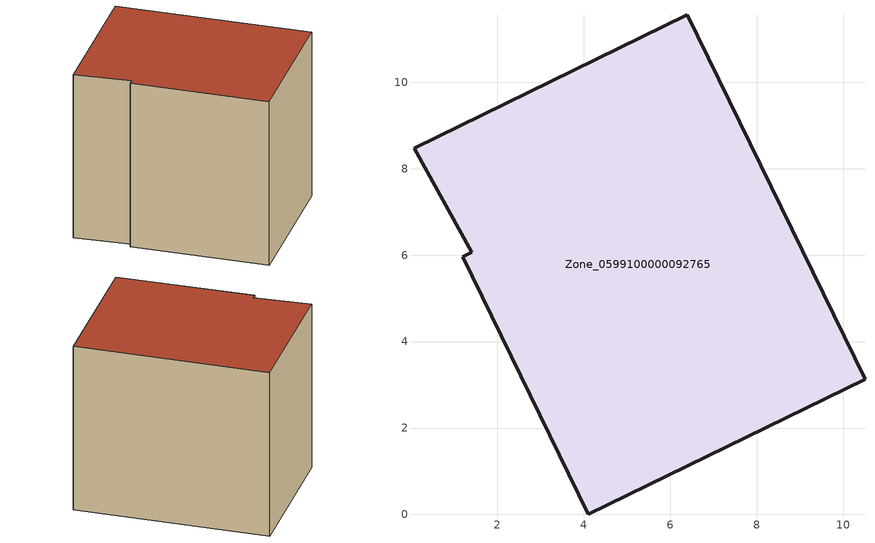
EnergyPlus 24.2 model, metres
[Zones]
Zone_0599100000092765
 floor ground (C_G): 0.08,8.48 6.4,11.57 10.51,3.13 4.11,0 1.2,5.97 1.4,6.06 z0
 wall outside (C_F): 10.51,3.13 6.4,11.57 0.08,8.48 1.4,6.06 1.2,5.97 4.11,0 10.51,3.13 z0:8.46
 roof outside (C_R): 6.4,11.57 0.08,8.48 1.4,6.06 1.2,5.97 4.11,0 10.51,3.13 z8.46
[BUILDING]
Pand.0599100000092765: North Axis=0; Terrain=City; Loads Convergence Tolerance Value=0.04; Temperature Convergence Tolerance Value=0.4; Solar Distribution=FullExterior; Maximum Number of Warmup Days=25; Minimum Number of Warmup Days=1
[Site:Location]
Rotterdam.The.Hague.AP_ZH_NLD Design_Conditions: Latitude=51.96; Longitude=4.45; Time Zone=1; Elevation=-4.5
[SITE:GROUNDTEMPERATURE:BUILDINGSURFACE]
18, 18, 18, 18, 18, 18, 18, 18, 18, 18, 18, 18
[MATERIAL] Thermal Absorptance=0.9; Solar Absorptance=0.7; Visible Absorptance=0.7
Name | Roughness | Thickness | Conductivity | Density | Specific Heat
G.TC.1965-1974 | MediumSmooth | 0.15 | 0.882353 | 540 | 1210
F.TC.1965-1974 | Rough | 0.3 | 0.697674 | 1920 | 840
R.TC.1965-1974 | MediumRough | 0.2 | 0.232558 | 1500 | 1000
[CONSTRUCTION]
C_G: G.TC.1965-1974
C_F: F.TC.1965-1974
C_R: R.TC.1965-1974
[ZONE]
Zone_0599100000092765: Type=1; Multiplier=1; Ceiling Height=Autocalculate; Volume=Autocalculate; Floor Area=autocalculate; Part of Total Floor Area=Yes
[ZONEINFILTRATION:DESIGNFLOWRATE]
Infil_Zone_0599100000092765: Zone or ZoneList or Space or SpaceList=Zone_0599100000092765; Schedule=AlwaysOn; Design Flow Rate Calculation Method=Flow/Area; Flow Rate per Floor Area=0.003; Constant Term Coefficient=1; Temperature Term Coefficient=0; Velocity Term Coefficient=0; Velocity Squared Term Coefficient=0
[HVACTEMPLATE:ZONE:IDEALLOADSAIRSYSTEM]
Zone_0599100000092765: Maximum Heating Supply Air Temperature=50; Minimum Cooling Supply Air Temperature=13; Maximum Heating Supply Air Humidity Ratio=0.0156; Minimum Cooling Supply Air Humidity Ratio=0.0077; Heating Limit=NoLimit; Cooling Limit=NoLimit; Dehumidification Control Type=ConstantSensibleHeatRatio; Cooling Sensible Heat Ratio=0.7; Dehumidification Setpoint=60; Humidification Control Type=None; Humidification Setpoint=30; Outdoor Air Method=None; Outdoor Air Flow Rate per Person=0.00944; Outdoor Air Flow Rate per Zone Floor Area=0; Outdoor Air Flow Rate per Zone=0; Demand Controlled Ventilation Type=None; Outdoor Air Economizer Type=NoEconomizer; Heat Recovery Type=None; Sensible Heat Recovery Effectiveness=0.7; Latent Heat Recovery Effectiveness=0.65
[ZONECONTROL:THERMOSTAT]
ThermostatControl_Zone_0599100000092765: Zone or ZoneList=Zone_0599100000092765; Control Type Schedule=DualSetpointControlType; Control 1=Thermostat_Zone_0599100000092765; Temperature Difference Between Cutout And Setpoint=0
[THERMOSTATSETPOINT:DUALSETPOINT]
Thermostat_Zone_0599100000092765: Heating Setpoint Temperature Schedule=HeatingSetpoint_Zone_0599100000092765; Cooling Setpoint Temperature Schedule=CoolingSetpoint_Zone_0599100000092765
[SCHEDULE:COMPACT]
HeatingSetpoint_Zone_0599100000092765: Through: 12/31, For: AllDays, Until: 24:00, 21
CoolingSetpoint_Zone_0599100000092765: Through: 12/31, For: AllDays, Until: 24:00, 24
DualSetpointControlType: Through: 12/31, For: AllDays, Until: 24:00, 4
AlwaysOn: Through: 12/31, For: AllDays, Until: 24:00, 1
